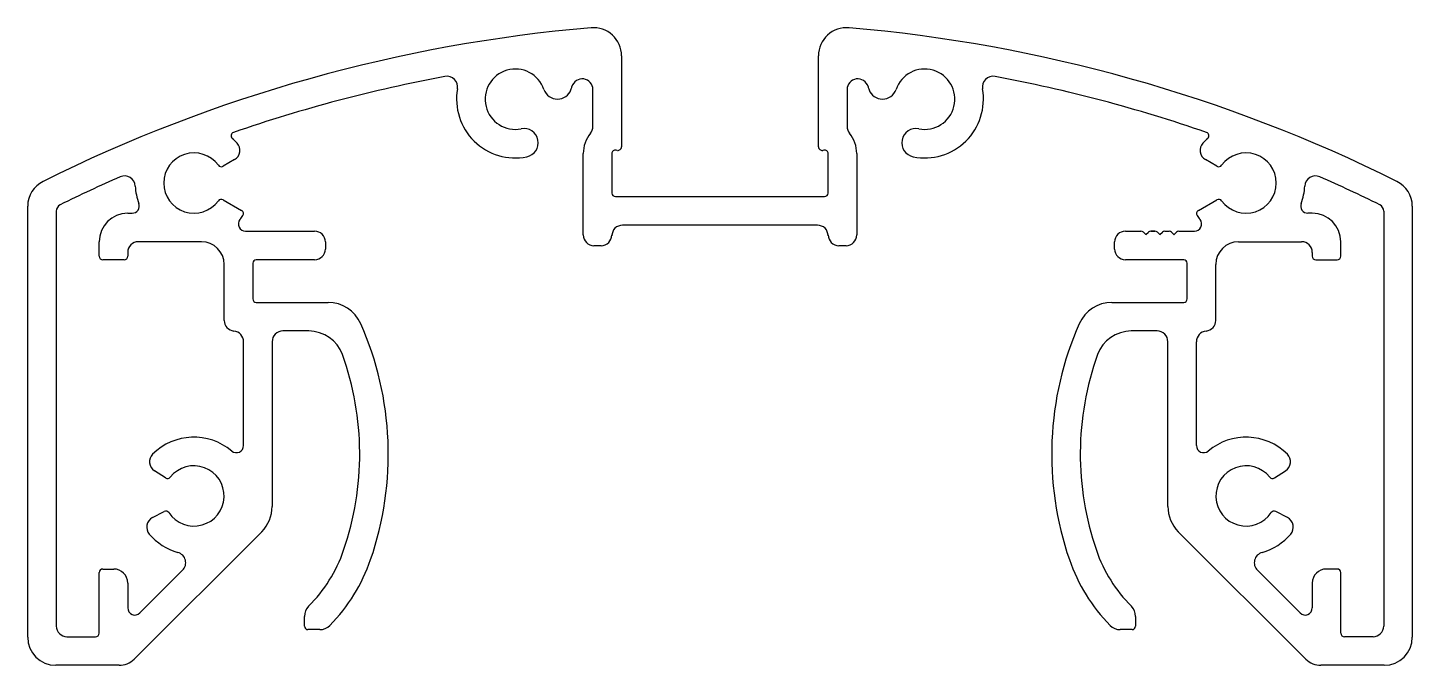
# Model space of a CAD drawing. Header units: inches. Extents: x -49.2 to 49.2, y 0 to 45.4.
import ezdxf

# ---------------------------------------------------------------- set-up
doc = ezdxf.new("R2010")
doc.units = ezdxf.units.IN
doc.header["$MEASUREMENT"] = 0
doc.layers.add('1', color=7, linetype='Continuous')

msp = doc.modelspace()

# ---------------------------------------------------------------- linework, layer by layer
at = {"color": 7, "linetype": 'Continuous'}
for p, q in [((-47.152, 32.356), (-47.152, 2.837)), ((-42.072, 32.209), (-41.756, 32.209)), ((42.129, 32.209), (41.813, 32.209)), ((47.209, 32.356), (47.209, 2.837)), ((-44.104, 29.153), (-44.104, 30.177)), ((-36.83, 30.177), (-41.31, 30.177)), ((36.887, 30.177), (41.367, 30.177)), ((44.161, 29.153), (44.161, 30.177)), ((-42.326, 28.899), (-43.85, 28.899)), ((-42.072, 29.415), (-42.072, 29.153)), ((-35.219, 24.584), (-35.219, 28.566)), ((35.276, 24.584), (35.276, 28.566)), ((42.129, 29.415), (42.129, 29.153)), ((42.383, 28.899), (43.907, 28.899)), ((-33.839, 15.678), (-33.839, 23.067)), ((33.896, 15.678), (33.896, 23.067)), ((-39.38, 13.374), (-40.176, 13.88)), ((39.437, 13.374), (40.233, 13.88)), ((-40.317, 10.553), (-39.481, 10.989)), ((40.374, 10.553), (39.538, 10.989)), ((-43.85, 6.893), (-43.072, 6.893)), ((43.907, 6.893), (43.129, 6.893)), ((-44.104, 2.329), (-44.104, 6.639)), ((-41.205, 3.77), (-38.172, 6.802)), ((41.262, 3.77), (38.229, 6.802)), ((44.161, 2.329), (44.161, 6.639)), ((-42.072, 5.893), (-42.072, 4.129)), ((42.129, 5.893), (42.129, 4.129)), ((-46.39, 2.075), (-44.358, 2.075)), ((46.447, 2.075), (44.415, 2.075))]:
    msp.add_line(p, q, dxfattribs=at)
for centre, radius, start, end in [((0.029, -62.159), 105.918, 113.73712, 116.27995), ((0.028, -62.158), 105.918, 113.73618, 113.73712), ((-42.299, 34.102), 0.762, 2.93923, 113.73618), ((42.357, 34.102), 0.762, 66.26382, 177.06077), ((0.029, -62.158), 105.918, 66.26288, 66.26382), ((0.029, -62.159), 105.918, 63.72005, 66.26288), ((-37.366, 34.355), 4.178, 182.93923, 200.46245), ((37.423, 34.355), 4.178, 339.53755, 357.06077), ((-46.644, 32.356), 0.508, 116.28082, 180), ((0.028, -62.158), 105.918, 116.27995, 116.28082), ((-41.756, 32.717), 0.508, 270, 20.46245), ((41.813, 32.717), 0.508, 159.53755, 270), ((0.029, -62.158), 105.918, 63.71918, 63.72005), ((46.701, 32.356), 0.508, 0, 63.71918), ((-42.072, 30.177), 2.032, 90, 180), ((42.129, 30.177), 2.032, 360, 90), ((-41.31, 29.415), 0.762, 90, 180), ((-36.83, 28.566), 1.611, 0, 90), ((36.887, 28.566), 1.611, 90, 180), ((41.367, 29.415), 0.762, 360, 90), ((-43.85, 29.153), 0.254, 180, 270), ((-42.326, 29.153), 0.254, 270, 0), ((42.383, 29.153), 0.254, 180, 270), ((43.907, 29.153), 0.254, 270, 360), ((-34.457, 24.584), 0.762, 180, 264.6005), ((-34.601, 23.067), 0.762, 0, 84.6005), ((34.658, 23.067), 0.762, 95.3995, 180), ((34.514, 24.584), 0.762, 275.3995, 360), ((-37.366, 12.094), 4.178, 49.8909, 134.68389), ((37.423, 12.094), 4.178, 45.31611, 130.1091), ((-39.768, 14.523), 0.762, 134.68389, 237.5724), ((-34.347, 15.678), 0.508, 229.8909, 360), ((34.404, 15.678), 0.508, 180, 310.1091), ((39.825, 14.523), 0.762, 302.4276, 45.31611), ((-37.366, 12.094), 2.146, 213.64764, 141.49889), ((37.423, 12.094), 2.146, 38.50111, 326.35236), ((-39.244, 13.588), 0.254, 237.57248, 321.49889), ((39.301, 13.588), 0.254, 218.50111, 302.42752), ((-39.364, 10.764), 0.254, 33.64764, 117.5724), ((39.421, 10.764), 0.254, 62.4276, 146.35236), ((-39.965, 9.877), 0.762, 117.5724, 220.46214), ((40.022, 9.877), 0.762, 319.53786, 62.4276), ((-37.366, 12.094), 4.178, 220.46214, 254.19631), ((37.423, 12.094), 4.178, 285.80369, 319.53786), ((-38.711, 7.341), 0.762, 315, 74.19631), ((38.768, 7.341), 0.762, 105.80369, 225), ((-43.85, 6.639), 0.254, 90, 180), ((-43.072, 5.893), 1, 0, 90), ((43.129, 5.893), 1, 90, 180), ((43.907, 6.639), 0.254, 360, 90), ((-41.564, 4.129), 0.508, 180, 315), ((41.621, 4.129), 0.508, 225, 360), ((-46.39, 2.837), 0.762, 180, 270), ((-44.358, 2.329), 0.254, 270, 0), ((44.415, 2.329), 0.254, 180, 270), ((46.447, 2.837), 0.762, 270, 360)]:
    msp.add_arc(centre, radius, start, end, dxfattribs=at)
at = {"layer": '1', "color": 4, "linetype": 'Continuous'}
for p, q in [((-6.971, 43.408), (-6.971, 36.931)), ((7.029, 36.931), (7.029, 43.408)), ((-9.003, 38.379), (-9.003, 41.003)), ((9.061, 41.003), (9.061, 38.379)), ((-11.522, 40.323), (-11.526, 40.323)), ((11.583, 40.323), (11.579, 40.323)), ((-9.693, 30.661), (-9.693, 36.448)), ((-7.661, 36.448), (-7.661, 33.644)), ((-7.27, 36.681), (-7.363, 36.698)), ((7.42, 36.698), (7.327, 36.681)), ((7.718, 33.644), (7.718, 36.448)), ((9.75, 36.448), (9.75, 30.661)), ((-34.482, 36.021), (-35.299, 35.549)), ((35.356, 35.549), (34.539, 36.021)), ((-49.184, 2.043), (-49.184, 32.706)), ((-35.299, 33.162), (-33.974, 32.397)), ((-7.407, 33.39), (0.029, 33.39)), ((0.029, 33.39), (7.464, 33.39)), ((34.031, 32.397), (35.356, 33.162)), ((49.241, 32.706), (49.241, 2.043)), ((-33.698, 30.931), (-28.788, 30.931)), ((-7.661, 30.596), (-7.661, 30.661)), ((0.029, 31.358), (-6.899, 31.358)), ((6.956, 31.358), (0.029, 31.358)), ((7.718, 30.661), (7.718, 30.596)), ((28.845, 30.931), (29.946, 30.931)), ((29.946, 30.931), (29.946, 30.931)), ((30.123, 30.857), (30.294, 30.686)), ((30.305, 30.686), (30.477, 30.857)), ((30.653, 30.931), (30.946, 30.931)), ((30.946, 30.931), (30.653, 30.931)), ((30.653, 30.931), (30.946, 30.931)), ((30.946, 30.931), (30.653, 30.931)), ((30.653, 30.931), (30.946, 30.931)), ((31.123, 30.857), (31.294, 30.686)), ((31.305, 30.686), (31.477, 30.857)), ((31.653, 30.931), (31.946, 30.931)), ((32.123, 30.857), (32.294, 30.686)), ((32.305, 30.686), (32.476, 30.857)), ((32.653, 30.931), (33.755, 30.931)), ((-28.026, 30.169), (-28.026, 29.661)), ((-8.423, 29.899), (-8.931, 29.899)), ((8.988, 29.899), (8.48, 29.899)), ((28.083, 29.661), (28.083, 30.169)), ((-33.187, 28.645), (-33.187, 26.115)), ((-28.788, 28.899), (-32.933, 28.899)), ((32.99, 28.899), (28.845, 28.899)), ((33.244, 26.115), (33.244, 28.645)), ((-32.933, 25.861), (-27.83, 25.861)), ((27.887, 25.861), (32.99, 25.861)), ((-29.204, 23.829), (-31.045, 23.829)), ((31.102, 23.829), (29.261, 23.829)), ((-31.807, 23.067), (-31.807, 11.346)), ((31.864, 11.346), (31.864, 23.067)), ((-32.551, 9.55), (-41.611, 0.489)), ((41.668, 0.489), (32.608, 9.55)), ((-29.515, 2.837), (-29.515, 3.523)), ((29.572, 3.523), (29.572, 2.837)), ((-28.424, 2.583), (-29.261, 2.583)), ((29.318, 2.583), (28.481, 2.583)), ((-42.689, 0.043), (-47.184, 0.043)), ((47.241, 0.043), (42.746, 0.043))]:
    msp.add_line(p, q, dxfattribs=at)
for centre, radius, start, end in [((0.029, -62.159), 107.95, 94.8729, 116.47055), ((-8.971, 43.408), 2, 0, 94.8729), ((9.029, 43.408), 2, 85.1271, 180), ((0.029, -62.159), 107.95, 63.52945, 85.1271), ((-14.519, 40.319), 2.146, 18.79941, 281.17715), ((14.576, 40.319), 2.146, 258.82285, 161.20059), ((0.029, -62.159), 105.918, 100.63721, 109.05789), ((-19.382, 41.19), 0.762, 349.84027, 100.63721), ((-9.765, 41.003), 0.762, 0, 163.61664), ((9.823, 41.003), 0.762, 16.38336, 180), ((19.439, 41.19), 0.762, 79.36279, 190.15973), ((0.029, -62.159), 105.918, 70.94211, 79.36279), ((-14.519, 40.319), 4.178, 169.84027, 281.17671), ((-11.527, 41.337), 1.014, 198.7842, 270.07753), ((-11.524, 41.337), 1.014, 270.07753, 340.44641), ((-14.505, 42.396), 4.178, 340.44641, 343.61664), ((14.562, 42.396), 4.178, 196.38336, 199.55359), ((11.581, 41.337), 1.014, 199.55359, 269.92247), ((11.584, 41.337), 1.014, 269.92247, 341.2158), ((14.576, 40.319), 4.178, 258.82329, 10.15973), ((-34.473, 37.714), 0.254, 109.0579, 229.26341), ((-37.366, 34.355), 4.178, 42.88814, 49.26341), ((-13.907, 37.216), 1.016, 281.20596, 101.14747), ((-7.407, 36.448), 2.286, 140.68378, 180), ((-9.765, 38.379), 0.762, 320.68378, 0), ((9.823, 38.379), 0.762, 180, 219.31622), ((7.464, 36.448), 2.286, 0, 39.31622), ((13.964, 37.216), 1.016, 78.85253, 258.79404), ((37.423, 34.355), 4.178, 130.73659, 137.11186), ((34.53, 37.714), 0.254, 310.73659, 70.9421), ((-37.366, 34.355), 2.146, 36.07442, 323.92558), ((-34.863, 36.68), 0.762, 300, 42.88814), ((-7.407, 36.448), 0.254, 80.00001, 179.99999), ((-7.225, 36.931), 0.254, 260, 0), ((7.283, 36.931), 0.254, 180, 280), ((7.464, 36.448), 0.254, 0.00001, 99.99999), ((34.92, 36.68), 0.762, 137.11186, 240), ((37.423, 34.355), 2.146, 216.07442, 143.92558), ((-35.426, 35.769), 0.254, 216.07442, 300), ((35.483, 35.769), 0.254, 240, 323.92558), ((-47.208, 32.706), 1.976, 116.47055, 180), ((47.265, 32.706), 1.976, 0, 63.52945), ((-7.407, 33.644), 0.254, 180, 270), ((7.464, 33.644), 0.254, 270, 360), ((-35.426, 32.942), 0.254, 60, 143.92558), ((35.483, 32.942), 0.254, 36.07442, 120), ((-33.698, 31.439), 0.508, 141.50936, 270), ((-37.366, 34.355), 4.178, 321.50936, 326.28894), ((-34.101, 32.177), 0.254, 326.28894, 60), ((33.755, 31.439), 0.508, 270, 38.49064), ((34.158, 32.177), 0.254, 120, 213.71106), ((37.423, 34.355), 4.178, 213.71106, 218.49064), ((-28.788, 30.169), 0.762, 360, 90), ((-8.931, 30.661), 0.762, 180, 270), ((-8.423, 30.661), 0.762, 270, 0), ((-6.899, 30.596), 0.762, 90, 180), ((6.956, 30.596), 0.762, 360, 90), ((8.48, 30.661), 0.762, 180, 270), ((8.988, 30.661), 0.762, 270, 360), ((28.845, 30.169), 0.762, 90, 180), ((29.946, 30.681), 0.25, 45, 90), ((30.3, 30.692), 0.008, 225, 315), ((30.653, 30.681), 0.25, 90, 135), ((30.946, 30.681), 0.25, 45, 90), ((31.3, 30.692), 0.008, 225, 315), ((31.653, 30.681), 0.25, 90, 135), ((31.946, 30.681), 0.25, 45, 90), ((32.3, 30.692), 0.008, 225, 315), ((32.653, 30.681), 0.25, 90, 135), ((-28.788, 29.661), 0.762, 270, 360), ((28.845, 29.661), 0.762, 180, 270), ((-32.933, 28.645), 0.254, 90, 180), ((32.99, 28.645), 0.254, 360, 90), ((-32.933, 26.115), 0.254, 180, 270), ((-27.83, 23.321), 2.54, 23.81186, 90), ((27.887, 23.321), 2.54, 90, 156.18814), ((32.99, 26.115), 0.254, 270, 360), ((-31.045, 23.067), 0.762, 90, 180), ((-29.204, 21.289), 2.54, 19.75346, 90), ((-46.545, 15.062), 22.996, 340.97364, 23.81186), ((46.602, 15.062), 22.996, 156.18814, 199.02636), ((29.261, 21.289), 2.54, 90, 160.24654), ((31.102, 23.067), 0.762, 0, 90), ((-46.545, 15.062), 20.964, 340.97364, 19.75346), ((46.602, 15.062), 20.964, 160.24654, 199.02636), ((-34.347, 11.346), 2.54, 315, 0), ((34.404, 11.346), 2.54, 180, 225), ((-36.614, 11.637), 10.46, 315, 340.97364), ((36.671, 11.637), 10.46, 199.02636, 225), ((-36.614, 11.637), 12.492, 315.53686, 340.97364), ((36.671, 11.637), 12.492, 199.02636, 224.46314), ((-28.499, 3.523), 1.016, 135, 180), ((28.556, 3.523), 1.016, 0, 45), ((-47.184, 2.043), 2, 180, 270), ((-29.261, 2.837), 0.254, 180, 270), ((-28.424, 3.599), 1.016, 270, 315.53686), ((28.481, 3.599), 1.016, 224.46314, 270), ((29.318, 2.837), 0.254, 270, 360), ((47.241, 2.043), 2, 270, 360), ((-42.689, 1.567), 1.524, 270, 315), ((42.746, 1.567), 1.524, 225, 270)]:
    msp.add_arc(centre, radius, start, end, dxfattribs=at)

doc.saveas('drawing.dxf')
